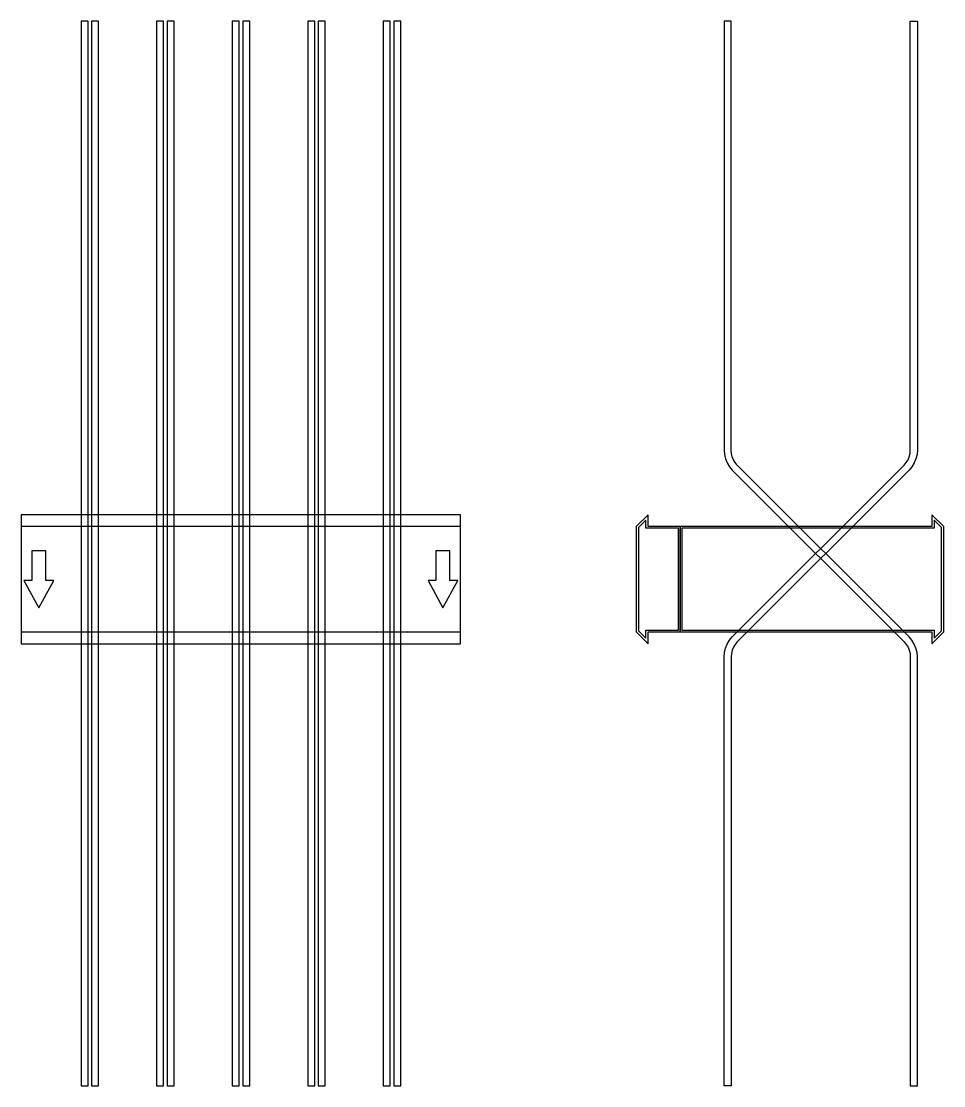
# Model space of a CAD drawing. Extents: x 0 to 1050, y -577 to 635.
import ezdxf

# ---------------------------------------------------------------- set-up
doc = ezdxf.new("R2010")
doc.units = 0
doc.layers.add('Halfen', color=7, linetype='CONTINUOUS')

msp = doc.modelspace()

# ---------------------------------------------------------------- linework, layer by layer
at = {"layer": 'Halfen', "color": 7}
for points in [[(76, -576.569), (76, 635.197), (68, 635.197), (68, -576.569)], [(88, -576.569), (88, 635.197), (80, 635.197), (80, -576.569)], [(162, -576.569), (162, 635.197), (154, 635.197), (154, -576.569)], [(174, -576.569), (174, 635.197), (166, 635.197), (166, -576.569)], [(248, -576.569), (248, 635.197), (240, 635.197), (240, -576.569)], [(260, -576.569), (260, 635.197), (252, 635.197), (252, -576.569)], [(334, -576.569), (334, 635.197), (326, 635.197), (326, -576.569)], [(346, -576.569), (346, 635.197), (338, 635.197), (338, -576.569)], [(420, -576.569), (420, 635.197), (412, 635.197), (412, -576.569)], [(432, -576.569), (432, 635.197), (424, 635.197), (424, -576.569)], [(1020, -576.569), (1020, -88.284), (1019.606, -83.278), (1018.434, -78.396), (1016.512, -73.757), (1013.889, -69.475), (1010.627, -65.657), (815.029, 129.941), (812.584, 132.805), (810.616, 136.016), (809.175, 139.495), (808.295, 143.157), (808, 146.912), (808, 635.197), (800, 635.197), (800, 146.912), (800.394, 141.906), (801.566, 137.023), (803.488, 132.384), (806.111, 128.103), (809.373, 124.284), (1004.971, -71.314), (1007.416, -74.177), (1009.384, -77.388), (1010.825, -80.868), (1011.705, -84.53), (1012, -88.284), (1012, -576.569)], [(800, -576.569), (800, -88.284), (800.394, -83.278), (801.566, -78.396), (803.488, -73.757), (806.111, -69.475), (809.373, -65.657), (1004.971, 129.941), (1007.416, 132.805), (1009.384, 136.016), (1010.825, 139.495), (1011.705, 143.157), (1012, 146.912), (1012, 635.197), (1020, 635.197), (1020, 146.912), (1019.606, 141.906), (1018.434, 137.023), (1016.512, 132.384), (1013.889, 128.103), (1010.627, 124.284), (815.029, -71.314), (812.584, -74.177), (810.616, -77.388), (809.175, -80.868), (808.295, -84.53), (808, -88.284), (808, -576.569)], [(0, -73.5), (500, -73.5), (500, 73.5), (0, 73.5)], [(750, -60), (750, 60), (713.5, 60), (713.5, 73.5), (700, 60), (700, -60), (713.5, -73.5), (713.5, -60)], [(1050, -60), (1050, 60), (1036.5, 73.5), (1036.5, 60), (750, 60), (750, -60), (1036.5, -60), (1036.5, -73.5)], [(748, -58), (748, 58), (711, 58), (711, 67.25), (702.5, 58.75), (702.5, -58.75), (711, -67.25), (711, -58)], [(1047.5, -58.75), (1047.5, 58.75), (1039, 67.25), (1039, 58), (752, 58), (752, -58), (1039, -58), (1039, -67.25)], [(0, -60), (500, -60), (500, 60), (0, 60)], [(20, -32.5), (37, -1.5), (28, -1.5), (28, 32.5), (12, 32.5), (12, -1.5), (3, -1.5)], [(480, -32.5), (497, -1.5), (488, -1.5), (488, 32.5), (472, 32.5), (472, -1.5), (463, -1.5)]]:
    msp.add_lwpolyline(points, close=True, dxfattribs=at)

doc.saveas('drawing.dxf')
